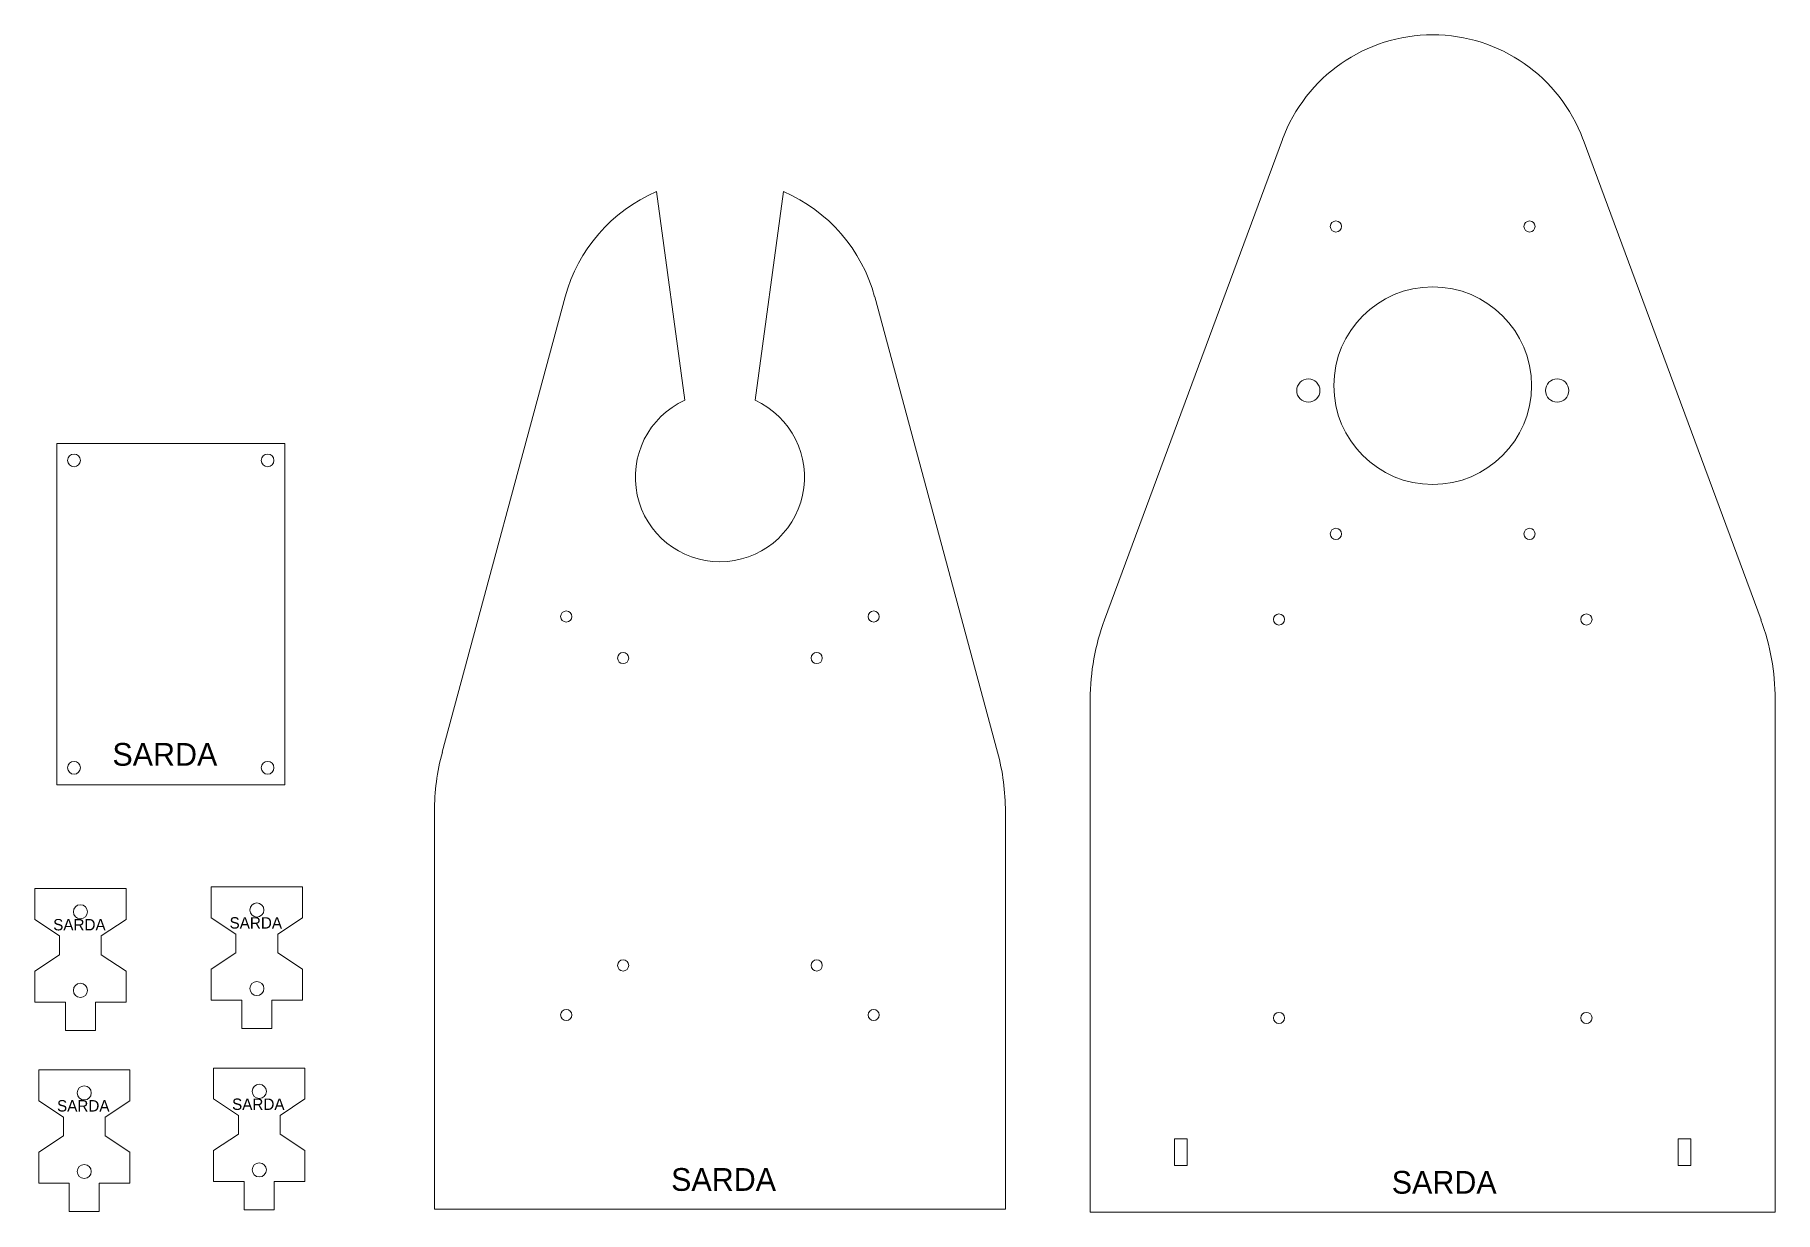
# Model space of a CAD drawing. Header units: inches. Extents: x -0.7 to 14.6, y 0.1 to 10.4.
import ezdxf

# ---------------------------------------------------------------- set-up
doc = ezdxf.new("R2010")
doc.units = ezdxf.units.IN
doc.header["$MEASUREMENT"] = 0

msp = doc.modelspace()

# ---------------------------------------------------------------- linework, layer by layer
at = {"color": 1, "linetype": 'Continuous', "lineweight": 5}
for p, q in [((8.73, 5.277), (10.293, 9.497)), ((12.932, 9.497), (14.495, 5.277)), ((4.795, 9.039), (5.045, 7.206)), ((5.662, 7.206), (5.911, 9.039)), ((2.915, 4.114), (3.995, 8.114)), ((6.712, 8.114), (7.791, 4.114)), ((1.531, 6.827), (-0.469, 6.827)), ((-0.469, 6.827), (-0.469, 3.827)), ((1.531, 3.827), (1.531, 6.827)), ((8.605, 0.073), (8.605, 4.58)), ((14.619, 4.58), (14.619, 0.073)), ((-0.469, 3.827), (1.531, 3.827)), ((2.846, 0.099), (2.846, 3.591)), ((7.86, 3.591), (7.86, 0.099)), ((-0.663, 2.644), (-0.663, 2.916)), ((-0.663, 2.916), (0.138, 2.916)), ((0.138, 2.916), (0.138, 2.644)), ((0.886, 2.66), (0.886, 2.932)), ((0.886, 2.932), (1.687, 2.932)), ((1.687, 2.932), (1.687, 2.66)), ((-0.446, 2.5), (-0.663, 2.644)), ((0.138, 2.644), (-0.08, 2.5)), ((1.103, 2.516), (0.886, 2.66)), ((1.687, 2.66), (1.47, 2.516)), ((-0.446, 2.335), (-0.446, 2.5)), ((-0.08, 2.5), (-0.08, 2.335)), ((1.103, 2.352), (1.103, 2.516)), ((1.47, 2.516), (1.47, 2.352)), ((-0.663, 2.191), (-0.446, 2.335)), ((-0.08, 2.335), (0.138, 2.191)), ((0.886, 2.208), (1.103, 2.352)), ((1.47, 2.352), (1.687, 2.208)), ((-0.663, 1.919), (-0.663, 2.191)), ((0.138, 2.191), (0.138, 1.919)), ((0.886, 1.936), (0.886, 2.208)), ((1.687, 2.208), (1.687, 1.936)), ((-0.395, 1.919), (-0.663, 1.919)), ((-0.395, 1.669), (-0.395, 1.919)), ((0.138, 1.919), (-0.131, 1.919)), ((-0.131, 1.919), (-0.131, 1.669)), ((1.155, 1.936), (0.886, 1.936)), ((1.155, 1.686), (1.155, 1.936)), ((1.687, 1.936), (1.419, 1.936)), ((1.419, 1.936), (1.419, 1.686)), ((1.419, 1.686), (1.155, 1.686)), ((-0.131, 1.669), (-0.395, 1.669)), ((-0.629, 1.053), (-0.629, 1.325)), ((-0.629, 1.325), (0.172, 1.325)), ((0.172, 1.325), (0.172, 1.053)), ((0.907, 1.068), (0.907, 1.339)), ((0.907, 1.339), (1.708, 1.339)), ((1.708, 1.339), (1.708, 1.068)), ((-0.412, 0.909), (-0.629, 1.053)), ((0.172, 1.053), (-0.046, 0.909)), ((1.125, 0.924), (0.907, 1.068)), ((1.125, 0.759), (1.125, 0.924)), ((1.708, 1.068), (1.491, 0.924)), ((1.491, 0.924), (1.491, 0.759)), ((-0.412, 0.745), (-0.412, 0.909)), ((-0.046, 0.909), (-0.046, 0.745)), ((-0.629, 0.601), (-0.412, 0.745)), ((-0.046, 0.745), (0.172, 0.601)), ((0.907, 0.615), (1.125, 0.759)), ((0.907, 0.343), (0.907, 0.615)), ((1.491, 0.759), (1.708, 0.615)), ((1.708, 0.615), (1.708, 0.343)), ((9.345, 0.719), (9.456, 0.719)), ((9.345, 0.483), (9.345, 0.719)), ((9.456, 0.719), (9.456, 0.483)), ((13.768, 0.483), (13.768, 0.719)), ((13.768, 0.719), (13.879, 0.719)), ((13.879, 0.719), (13.879, 0.483)), ((-0.629, 0.329), (-0.629, 0.601)), ((0.172, 0.601), (0.172, 0.329)), ((9.456, 0.483), (9.345, 0.483)), ((13.879, 0.483), (13.768, 0.483)), ((-0.361, 0.329), (-0.629, 0.329)), ((-0.361, 0.079), (-0.361, 0.329)), ((0.172, 0.329), (-0.097, 0.329)), ((-0.097, 0.329), (-0.097, 0.079)), ((1.176, 0.343), (0.907, 0.343)), ((1.176, 0.093), (1.176, 0.343)), ((1.708, 0.343), (1.44, 0.343)), ((1.44, 0.343), (1.44, 0.093)), ((-0.097, 0.079), (-0.361, 0.079)), ((1.44, 0.093), (1.176, 0.093)), ((7.86, 0.099), (2.846, 0.099)), ((14.619, 0.073), (8.605, 0.073))]:
    msp.add_line(p, q, dxfattribs=at)
for centre, radius in [((10.762, 8.732), 0.049), ((12.462, 8.732), 0.049), ((11.612, 7.334), 0.868), ((10.52, 7.291), 0.102), ((12.705, 7.291), 0.102), ((-0.319, 6.677), 0.056), ((1.381, 6.677), 0.056), ((10.762, 6.032), 0.049), ((12.462, 6.032), 0.049), ((4.003, 5.306), 0.049), ((6.703, 5.306), 0.049), ((10.262, 5.28), 0.049), ((12.962, 5.28), 0.049), ((4.503, 4.941), 0.049), ((6.203, 4.941), 0.049), ((-0.319, 3.977), 0.056), ((1.381, 3.977), 0.056), ((-0.263, 2.712), 0.0619), ((1.287, 2.728), 0.0619), ((4.503, 2.241), 0.049), ((6.203, 2.241), 0.049), ((-0.263, 2.022), 0.0619), ((1.287, 2.038), 0.0619), ((4.003, 1.806), 0.049), ((6.703, 1.806), 0.049), ((10.262, 1.78), 0.049), ((12.962, 1.78), 0.049), ((-0.229, 1.121), 0.0619), ((1.308, 1.135), 0.0619), ((-0.229, 0.431), 0.0619), ((1.308, 0.445), 0.0619)]:
    msp.add_circle(centre, radius, dxfattribs=at)
for centre, radius, start, end in [((11.612, 9.009), 1.407, 20.3197, 159.6803), ((5.353, 7.747), 1.407, 113.3676, 164.9), ((5.353, 7.747), 1.407, 15.1, 66.6324), ((5.353, 6.53), 0.743, 114.533, 65.467), ((10.612, 4.58), 2.007, 159.6803, 180), ((12.612, 4.58), 2.007, 0, 20.3197), ((4.853, 3.591), 2.007, 164.9, 180), ((5.853, 3.591), 2.007, 0, 15.1)]:
    msp.add_arc(centre, radius, start, end, dxfattribs=at)

# ---------------------------------------------------------------- texts
at = {"color": 2, "lineweight": 5, "width": 0.6302, "attachment_point": 1}
for insert, char_height in [((0.018, 4.195), 0.2), ((-0.502, 2.649), 0.1), ((1.047, 2.665), 0.1), ((1.069, 1.072), 0.1), ((-0.468, 1.058), 0.1), ((4.924, 0.461), 0.2), ((11.252, 0.436), 0.2)]:
    msp.add_mtext('{SARDA}', dxfattribs=dict(at, insert=insert, char_height=char_height))

doc.saveas('drawing.dxf')
